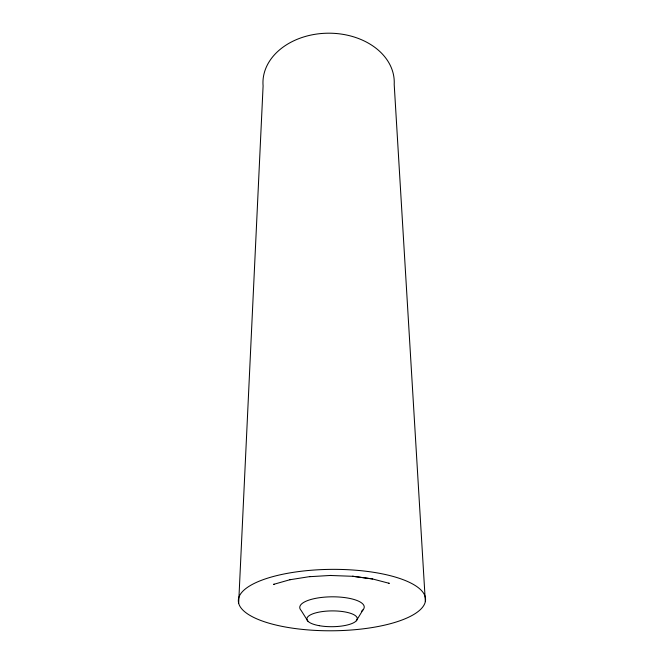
<?xml version="1.0" encoding="UTF-8"?>
<svg xmlns="http://www.w3.org/2000/svg" width="664" height="664" viewBox="0 0 664 664"><rect width="100%" height="100%" fill="white"/><g stroke="black" fill="none" stroke-linecap="round" stroke-linejoin="round"><path stroke-width="1" d="M238.666 603.261L263.093 85.922A65.653 49.31 -0.4 0 1 327.808 33.2A65.653 49.31 -0.4 0 1 394.2 84.361L425.334 601.617A93.607 30.71 -0.4 0 1 279.81 625.903A93.607 30.71 -0.4 0 1 290.658 572.766A93.607 30.71 -0.4 0 1 425.334 601.617M356.319 620.79L362.976 609.909M274.124 584.212L273.51 584.395L290.342 579.606M289.894 579.747L309.864 576.584M309.623 576.692L331.17 575.414M331.162 575.505L352.767 576.302L372.678 579M352.542 576.203L372.238 578.875L389.336 583.357L388.731 583.183M307.922 621.213L301.149 610.448A32.237 10.416 -0.4 0 1 333.768 596.82A32.237 10.416 -0.4 0 1 361.573 611.187M319.21 625.679A25.191 7.902 -0.4 0 0 357.249 618.748A25.191 7.902 -0.4 0 0 319.699 611.992A25.191 7.902 -0.4 0 0 319.21 625.679"/></g></svg>
